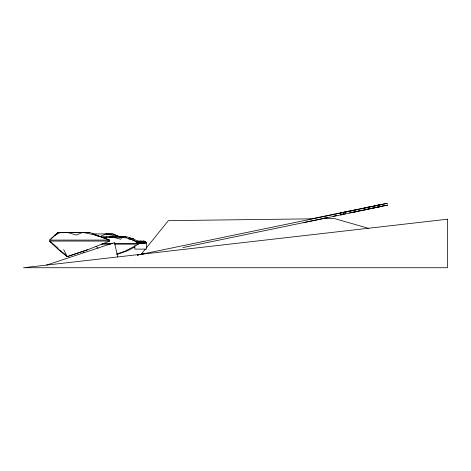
<?xml version="1.0" encoding="UTF-8"?>
<svg xmlns="http://www.w3.org/2000/svg" width="471" height="471" viewBox="0 0 471 471"><rect width="100%" height="100%" fill="white"/><g stroke="black" fill="none" stroke-linecap="round" stroke-linejoin="round"><path stroke-width="0.71" d="M109.584 241.052L49.691 241.081L58.857 249.76L67.294 256.601L87.783 249.695L109.584 241.052L109.584 240.069L95.784 235.1L82.602 232.356M138.839 241.864L138.521 243.065L144.579 243.001L140.764 242.771L138.839 241.864L138.233 241.07L136.113 241.864L136.619 242.771L140.764 241.07L144.915 243.065M144.915 242.771L145.421 241.864L143.296 241.07L142.695 241.864L140.764 242.771L137.703 242.889M120.134 237.031L123.261 237.037L122.101 237.025L120.706 239.262L112.386 237.025L102.925 237.025M141.241 254.258L145.374 249.13M146.293 247.993L168.335 220.64L310.489 218.85M49.691 240.098L58.027 232.356L89.396 232.356L109.584 240.069L49.691 240.098L58.027 232.356L89.396 232.356M136.113 241.864L137.185 241.07L144.35 241.07L146.634 242.771M134.635 247.063L127.141 250.925L116.961 254.464M137.991 244.484L124.827 251.237L116.708 254.075M104.014 238.326L106.623 237.025C117.356 236.748 128.93 236.265 138.009 243.012M56.249 234.511L54.972 235.129L60.712 232.356M82.619 232.356L76.42 235.082L67.235 232.356L63.938 232.368M87.777 249.683L67.294 256.601L58.857 249.76L49.691 241.081L51.345 242.536M46.523 265.102L114.524 242.571L117.691 256.954M378.425 205.179L382.211 204.343L379.973 204.779M372.455 206.439L387.38 203.272L375.01 205.786M372.826 208.223L382.576 206.121L380.898 206.451M137.42 255.035L138.521 254.805M368.534 207.275L340.492 213.122L340.857 214.906L357.53 211.438M363.877 208.241L377.353 205.427M353.185 212.333L368.905 209.059M364.248 210.019L387.751 205.056L380.986 206.404M137.308 255.046L141.377 254.199M139.787 254.599L357.159 209.654M331.478 214.711L348.84 211.132M309.306 219.303L333.703 214.246M333.238 216.207L336.824 215.459M340.209 214.77L345.767 213.616M324.024 218.108L327.692 217.355M182.86 247.587L323.259 218.556M303.683 222.612L343.777 214.305L343.406 212.527M367.398 207.334L379.979 204.75M344.725 211.985L372.155 206.345M139.987 254.546L146.145 253.28M137.626 255.029L138.745 254.799M367.769 209.118L380.344 206.534M358.296 211.055L361.681 210.36M362.788 210.125L372.52 208.129M349.211 212.91L357.619 211.196M358.513 211.002L362.093 210.266M375.375 207.564L380.338 206.563M324.042 218.679L334.357 218.55L368.357 228.264M102.007 237.025L101.194 237.025L106.623 237.025M112.61 243.372L102.119 243.377M113.97 243.366L138.615 243.354L138.615 244.161L114.653 244.166M92.722 233.928L112.757 233.928L120.523 237.172M119.104 236.707L125.533 236.707L119.104 236.707L121.135 237.19M109.195 237.031L122.101 237.025M128.559 238.962L133.576 238.962L137.838 241.335M129.914 239.28L131.35 239.28M139.216 243.377L146.599 243.377L146.599 248.4M110.561 244.196L101.4 244.184M146.399 249.118L134.865 249.118L134.865 245.532M137.703 242.965L138.521 243.065M108.042 234.358L105.963 233.928L99.781 236.654L95.843 235.482M116.361 236.095L119.134 236.672L112.757 233.928L105.975 233.928L119.145 236.672M93.694 234.67L95.778 235.1M124.609 236.707L126.675 237.225M129.437 237.92L133.576 238.962L126.552 236.707M132.669 240.316L136.778 241.676M82.242 251.361L83.903 252.697M52.446 243.507L57.945 248.358M60.147 250.295L61.248 251.267M62.343 252.238L67.294 256.601L63.662 249.618M96.031 246.215L98.068 248.252M145.421 241.864L146.187 242.771M142.695 241.864L143.013 243.065M447.45 219.215L23.55 267.728L447.45 267.728L447.45 219.215"/></g></svg>
